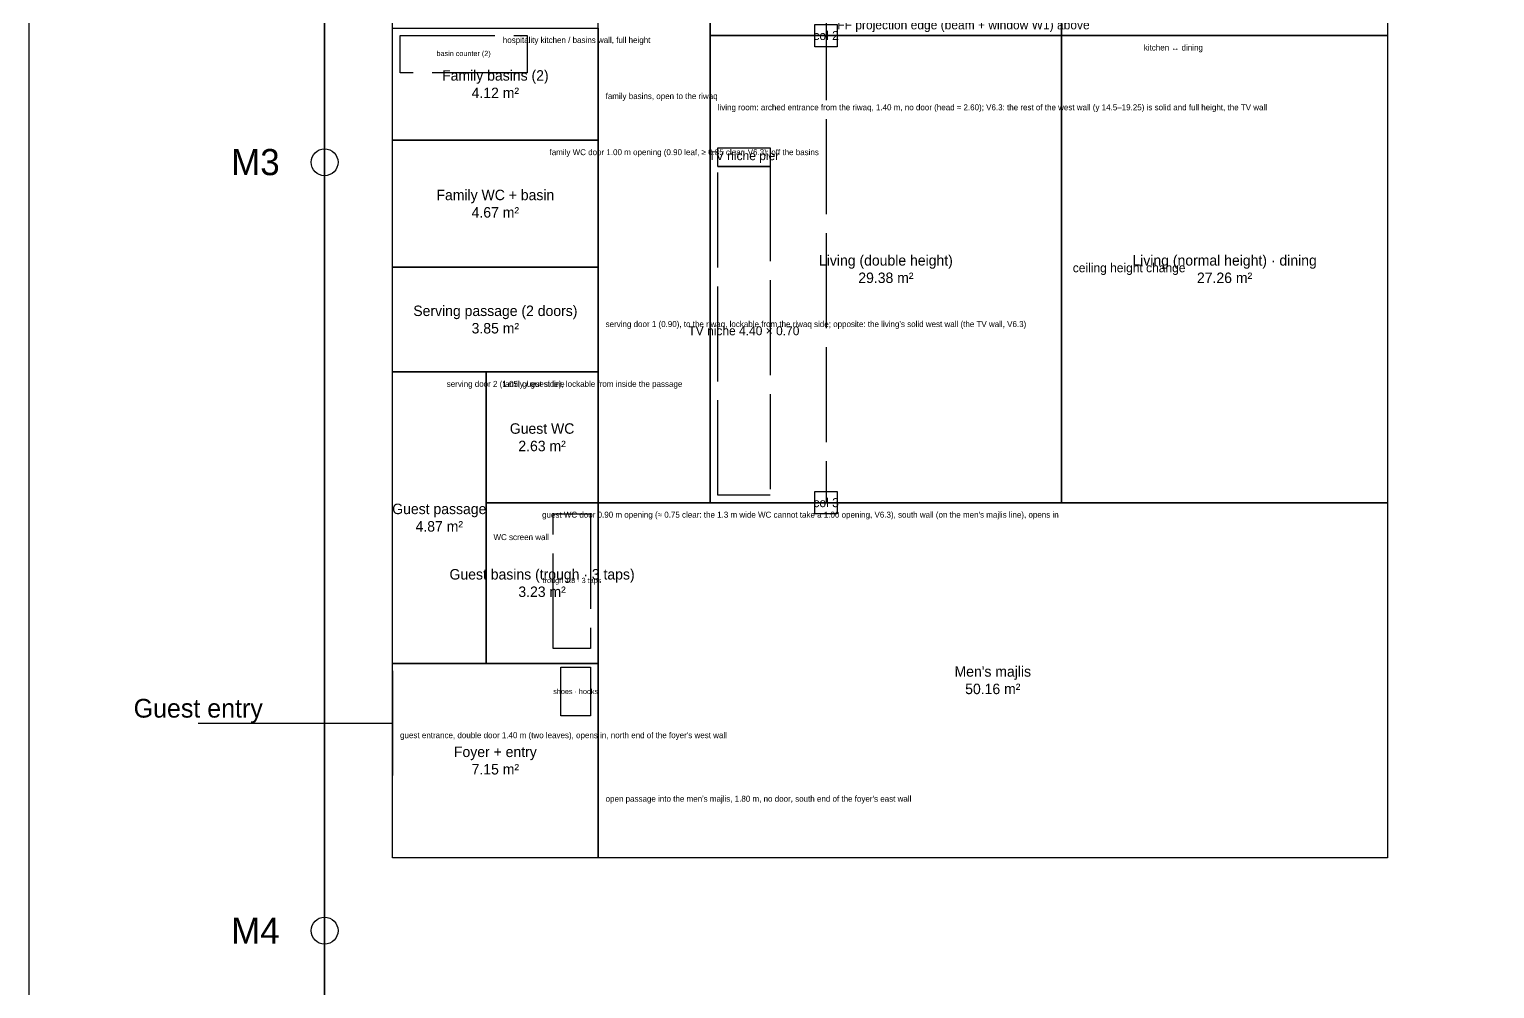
# Model space of a CAD drawing. Header units: metres. Extents: x -6.5 to 29.5, y -46.7 to 1.9.
# Drawn here: x -3.95 to 15.65, y -29.58 to -16.74 of the extents above; entities that cross this region are included whole.
import ezdxf

# ---------------------------------------------------------------- set-up
doc = ezdxf.new("R2010")
doc.units = ezdxf.units.M
doc.linetypes.add('DASHED', pattern=[1.524, 1.27, -0.254])
for name, color, linetype in [('BUILDING-OUTLINE', 1, 'CONTINUOUS'), ('COURTYARD', 150, 'CONTINUOUS'), ('DOORS', 1, 'CONTINUOUS'), ('ENTRIES', 30, 'CONTINUOUS'), ('FIXTURES', 8, 'DASHED'), ('MARKS', 4, 'DASHED'), ('OPENINGS', 6, 'CONTINUOUS'), ('ROOM-LABELS', 7, 'CONTINUOUS'), ('ROOMS-CIRC', 9, 'CONTINUOUS'), ('ROOMS-FAMILY', 40, 'CONTINUOUS'), ('ROOMS-GUEST', 32, 'CONTINUOUS'), ('ROOMS-SERVICE', 140, 'CONTINUOUS'), ('SITE-DRIVEWAY', 5, 'CONTINUOUS'), ('SITE-ENVELOPE', 3, 'CONTINUOUS'), ('SITE-LAND', 8, 'CONTINUOUS'), ('SITE-PEGS', 94, 'CONTINUOUS'), ('WALLS-SPECIAL', 7, 'CONTINUOUS')]:
    doc.layers.add(name, color=color, linetype=linetype)

msp = doc.modelspace()

# ---------------------------------------------------------------- linework, layer by layer
at = {"layer": 'BUILDING-OUTLINE'}
msp.add_lwpolyline([(0.91, -3.825), (10.961, -3.825), (14.221, -9.825), (14.221, -27.825), (0.91, -27.825)], close=True, dxfattribs=at)
at = {"layer": 'COURTYARD'}
msp.add_lwpolyline([(5.16, -10.325), (9.86, -10.325), (9.86, -16.825), (5.16, -16.825)], close=True, dxfattribs=at)
at = {"layer": 'DOORS'}
for p, q in [((10.31, -16.825), (11.41, -16.825)), ((5.16, -16.925), (5.16, -18.325)), ((2.41, -18.225), (3.41, -18.225)), ((3.66, -20.075), (3.66, -20.975)), ((1.01, -21.325), (2.06, -21.325)), ((2.36, -23.075), (3.26, -23.075)), ((0.91, -25.325), (0.91, -26.725))]:
    msp.add_line(p, q, dxfattribs=at)
at = {"layer": 'ENTRIES'}
msp.add_line((-1.69, -26.025), (0.91, -26.025), dxfattribs=at)
at = {"layer": 'FIXTURES'}
for points in [[(1.01, -16.825), (2.71, -16.825), (2.71, -17.325), (1.01, -17.325)], [(3.06, -23.225), (3.56, -23.225), (3.56, -25.025), (3.06, -25.025)], [(3.16, -25.275), (3.56, -25.275), (3.56, -25.925), (3.16, -25.925)]]:
    msp.add_lwpolyline(points, close=True, dxfattribs=at)
at = {"layer": 'MARKS'}
for p, q in [((6.71, -10.325), (6.71, -23.075)), ((9.86, -16.825), (9.86, -23.075))]:
    msp.add_line(p, q, dxfattribs=at)
for points in [[(6.56, -16.675), (6.86, -16.675), (6.86, -16.975), (6.56, -16.975)], [(5.26, -18.325), (5.96, -18.325), (5.96, -18.575), (5.26, -18.575)], [(5.26, -18.575), (5.96, -18.575), (5.96, -22.975), (5.26, -22.975)], [(6.56, -22.925), (6.86, -22.925), (6.86, -23.225), (6.56, -23.225)]]:
    msp.add_lwpolyline(points, close=True, dxfattribs=at)
at = {"layer": 'OPENINGS'}
for p, q in [((3.66, -16.825), (3.66, -18.125)), ((3.66, -25.975), (3.66, -27.775))]:
    msp.add_line(p, q, dxfattribs=at)
at = {"layer": 'ROOMS-CIRC'}
msp.add_lwpolyline([(3.16, -3.825), (5.16, -3.825), (5.16, -23.075), (3.66, -23.075), (3.66, -6.025), (3.16, -6.025)], close=True, dxfattribs=at)
at = {"layer": 'ROOMS-FAMILY'}
for points in [[(5.16, -16.825), (9.86, -16.825), (9.86, -23.075), (5.16, -23.075)], [(9.86, -16.825), (14.221, -16.825), (14.221, -23.075), (9.86, -23.075)]]:
    msp.add_lwpolyline(points, close=True, dxfattribs=at)
at = {"layer": 'ROOMS-GUEST'}
for points in [[(0.91, -21.325), (2.16, -21.325), (2.16, -25.225), (0.91, -25.225)], [(2.16, -21.325), (3.66, -21.325), (3.66, -23.075), (2.16, -23.075)], [(2.16, -23.075), (3.66, -23.075), (3.66, -25.225), (2.16, -25.225)], [(3.66, -23.075), (14.221, -23.075), (14.221, -27.825), (3.66, -27.825)], [(0.91, -25.225), (3.66, -25.225), (3.66, -27.825), (0.91, -27.825)]]:
    msp.add_lwpolyline(points, close=True, dxfattribs=at)
at = {"layer": 'ROOMS-SERVICE'}
for points in [[(9.86, -10.825), (14.221, -10.825), (14.221, -16.825), (9.86, -16.825)], [(0.91, -16.725), (3.66, -16.725), (3.66, -18.225), (0.91, -18.225)], [(0.91, -18.225), (3.66, -18.225), (3.66, -19.925), (0.91, -19.925)], [(0.91, -19.925), (3.66, -19.925), (3.66, -21.325), (0.91, -21.325)]]:
    msp.add_lwpolyline(points, close=True, dxfattribs=at)
at = {"layer": 'SITE-DRIVEWAY'}
msp.add_lwpolyline([(-3.95, -0.73), (0, 0), (0, -38.86), (-3.95, -39.59)], close=True, dxfattribs=at)
at = {"layer": 'SITE-ENVELOPE'}
msp.add_lwpolyline([(0, -38.86), (0, -3.05), (9.18, -1.36), (9.67, -1.22), (10.48, -1.65), (13.55, -7.3), (14.06, -8.86), (15.35, -9.4), (18.4, -14.8), (21.13, -21.04), (24.77, -34.3)], close=True, dxfattribs=at)
at = {"layer": 'SITE-LAND'}
msp.add_lwpolyline([(0, 0), (8.64, 1.59), (11.96, -0.17), (15.39, -6.51), (15.68, -7.37), (16.75, -7.83), (20.19, -13.91), (23.02, -20.37), (26.74, -33.94), (0, -38.86)], close=True, dxfattribs=at)
at = {"layer": 'SITE-PEGS'}
for centre in [(0, -18.52), (0, -28.8)]:
    msp.add_circle(centre, 0.18, dxfattribs=at)
at = {"layer": 'WALLS-SPECIAL'}
for p, q in [((0.91, -21.325), (3.66, -21.325)), ((2.16, -23.075), (2.16, -23.675))]:
    msp.add_line(p, q, dxfattribs=at)

# ---------------------------------------------------------------- texts
at = {"layer": 'DOORS', "char_height": 0.08, "attachment_point": 1}
for s, insert in [('kitchen ↔ dining', (10.96, -16.945)), ('living room: arched entrance from the riwaq, 1.40 m, no door (head ≈ 2.60); V6.3: the rest of the west wall (y 14.5–19.25) is solid and full height, the TV wall', (5.26, -17.745)), ('family WC door 1.00 m opening (0.90 leaf, ≥ 0.85 clear, V6.3), off the basins', (3.01, -18.345)), ("serving door 1 (0.90), to the riwaq, lockable from the riwaq side; opposite: the living's solid west wall (the TV wall, V6.3)", (3.76, -20.645)), ('serving door 2 (1.05, guest side), lockable from inside the passage', (1.635, -21.445)), ("guest WC door 0.90 m opening (≈ 0.75 clear: the 1.3 m wide WC cannot take a 1.00 opening, V6.3), south wall (on the men's majlis line), opens in", (2.91, -23.195)), ("guest entrance, double door 1.40 m (two leaves), opens in, north end of the foyer's west wall", (1.01, -26.145))]:
    msp.add_mtext(s, dxfattribs=dict(at, insert=insert))
at = {"layer": 'ENTRIES', "insert": (-1.69, -26.025), "char_height": 0.25, "attachment_point": 8}
msp.add_mtext('Guest entry', dxfattribs=at)
at = {"layer": 'FIXTURES', "char_height": 0.07, "attachment_point": 5}
for s, insert in [('basin counter (2)', (1.86, -17.075)), ('trough 1.8 · 3 taps', (3.31, -24.125)), ('shoes · hooks', (3.36, -25.6))]:
    msp.add_mtext(s, dxfattribs=dict(at, insert=insert))
at = {"layer": 'MARKS', "char_height": 0.12}
for s, insert, attachment_point in [('FF projection edge (beam + window W1) above', (6.86, -16.7), 4), ('col 2', (6.71, -16.825), 5), ('TV niche pier', (5.61, -18.45), 5), ('ceiling height change', (10.01, -19.95), 4), ('TV niche 4.40 × 0.70', (5.61, -20.775), 5), ('col 3', (6.71, -23.075), 5)]:
    msp.add_mtext(s, dxfattribs=dict(at, insert=insert, attachment_point=attachment_point))
at = {"layer": 'OPENINGS', "char_height": 0.08, "attachment_point": 1}
for s, insert in [('family basins, open to the riwaq', (3.76, -17.595)), ("open passage into the men's majlis, 1.80 m, no door, south end of the foyer's east wall", (3.76, -26.995))]:
    msp.add_mtext(s, dxfattribs=dict(at, insert=insert))
at = {"layer": 'ROOM-LABELS', "char_height": 0.14, "attachment_point": 5}
for s, insert in [('Family basins (2)\\P4.12 m²', (2.285, -17.475)), ('Family WC + basin\\P4.67 m²', (2.285, -19.075)), ('Living (double height)\\P29.38 m²', (7.51, -19.95)), ('Living (normal height) · dining\\P27.26 m²', (12.041, -19.95)), ('Serving passage (2 doors)\\P3.85 m²', (2.285, -20.625)), ('Guest WC\\P2.63 m²', (2.91, -22.2)), ('Guest passage\\P4.87 m²', (1.535, -23.275)), ('Guest basins (trough · 3 taps)\\P3.23 m²', (2.91, -24.15)), ("Men's majlis\\P50.16 m²", (8.94, -25.45)), ('Foyer + entry\\P7.15 m²', (2.285, -26.525))]:
    msp.add_mtext(s, dxfattribs=dict(at, insert=insert))
at = {"layer": 'SITE-PEGS', "char_height": 0.35, "attachment_point": 6}
for s, insert in [('M3', (-0.6, -18.52)), ('M4', (-0.6, -28.8))]:
    msp.add_mtext(s, dxfattribs=dict(at, insert=insert))
at = {"layer": 'WALLS-SPECIAL', "char_height": 0.08, "attachment_point": 1}
for s, insert in [('hospitality kitchen / basins wall, full height', (2.385, -16.845)), ('family / guest line', (2.385, -21.445)), ('WC screen wall', (2.26, -23.495))]:
    msp.add_mtext(s, dxfattribs=dict(at, insert=insert))

doc.saveas('drawing.dxf')
